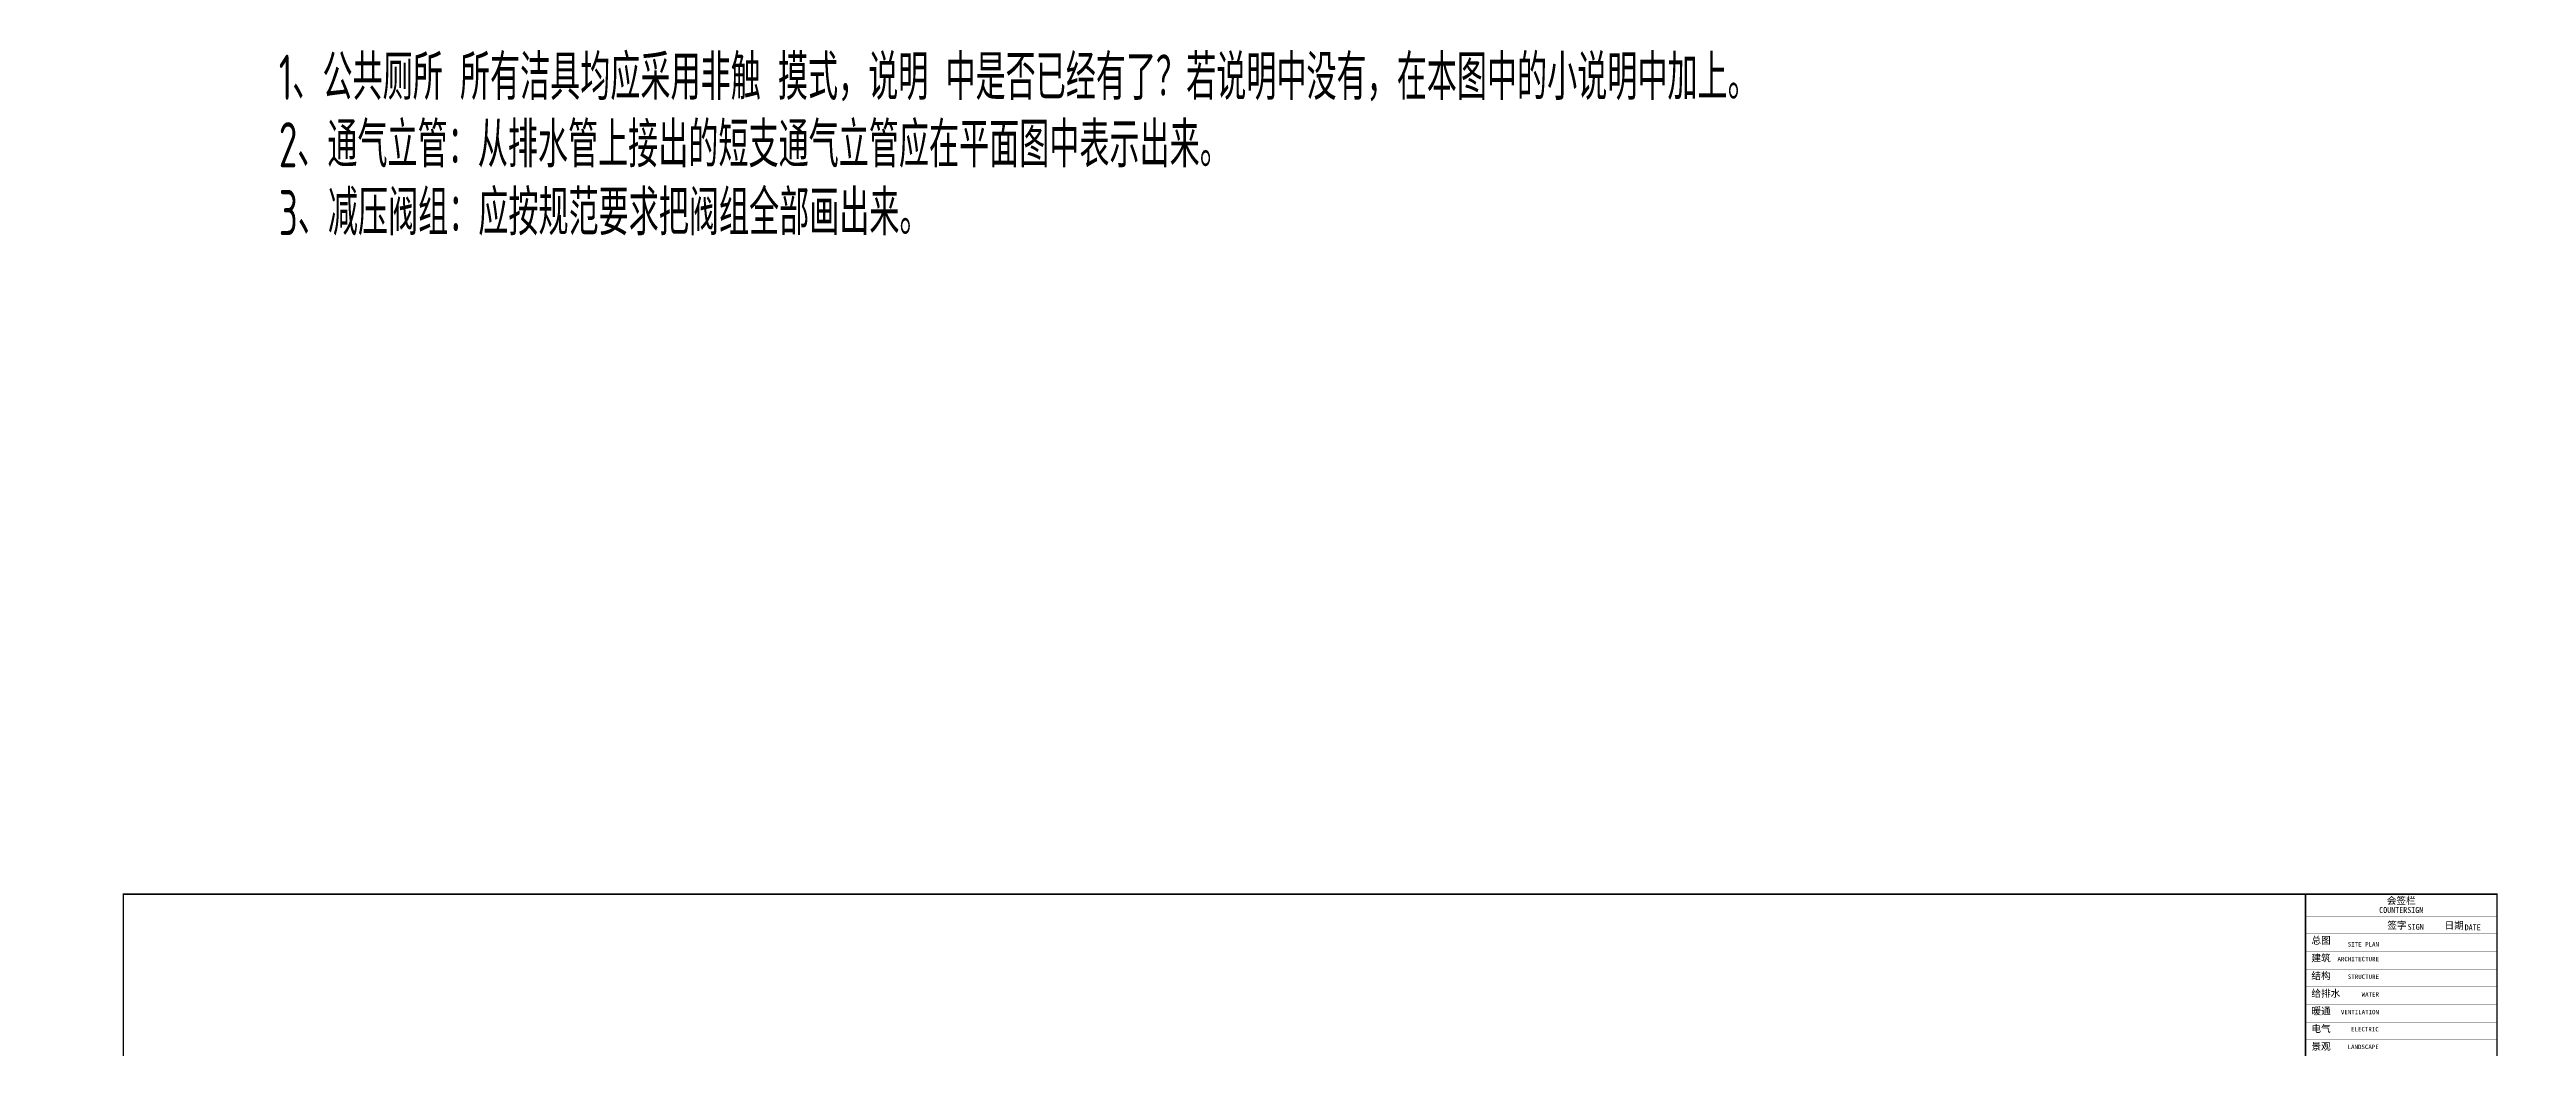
# Model space of a CAD drawing. Extents: x 57845 to 99897, y -155062 to -111524.
# Drawn here: x 57845 to 99897, y -128465 to -111524 of the extents above; entities that cross this region are included whole.
import ezdxf
from ezdxf.enums import TextEntityAlignment as Align

# ---------------------------------------------------------------- set-up
doc = ezdxf.new("R2010")
doc.units = 0
doc.header["$LTSCALE"] = 1000
doc.header["$MEASUREMENT"] = 0
doc.layers.add('水-审定20190315', color=2, linetype='Continuous', plot=False)
doc.styles.add('TBHZ', font='ros1.shx', dxfattribs={"width": 0.9, "bigfont": 'jd.shx'})
doc.styles.add('图签信息$0$华文细黑', font='STXIHEI.TTF', dxfattribs={"height": 10})

# ---------------------------------------------------------------- blocks, each defined once
blk = doc.blocks.new('图签信息')
at = {"const_width": 0.5}
blk.add_lwpolyline([(-65, 574), (-65, 500.5), (0, 500.5), (0, 574)], close=True, dxfattribs=at)
at = {"const_width": 0.05}
for points in [[(-65, 566.5), (0, 566.5)], [(-39.14, 566.5), (-39.14, 500.5)], [(-19.1, 566.5), (-19.1, 500.5)], [(-65, 560.5), (0, 560.5)], [(-65, 554.5), (0, 554.5)], [(-65, 548.5), (0, 548.5)], [(-65, 542.5), (0, 542.5)], [(-65, 536.5), (0, 536.5)], [(-65, 530.5), (0, 530.5)], [(-65, 524.5), (0, 524.5)]]:
    blk.add_lwpolyline(points, dxfattribs=at)
at = {"style": '图签信息$0$华文细黑'}
for s, height, p in [('会签栏', 2.4, (-32.5, 573)), ('COUNTERSIGN', 2, (-32.5, 569.6))]:
    blk.add_text(s, height=height, dxfattribs=at).set_placement(p, align=Align.TOP_CENTER)
for s, height, p in [('签字', 2.4, (-37.22, 564.63)), ('SIGN', 2, (-30.32, 563.88)), ('日期', 2.4, (-17.79, 564.58)), ('DATE', 2, (-10.96, 563.7)), ('总图', 2.4, (-63, 559.5)), ('结构', 2.4, (-63, 547.5)), ('建筑', 2.4, (-63, 553.5)), ('给排水', 2.4, (-63, 541.5)), ('暖通', 2.4, (-63, 535.5)), ('景观', 2.4, (-63, 523.5)), ('电气', 2.4, (-63, 529.5))]:
    blk.add_text(s, height=height, dxfattribs=at).set_placement(p, align=Align.TOP_LEFT)
for s, p in [('SITE PLAN', (-40.06, 557.7)), ('ARCHITECTURE', (-40.06, 552.7)), ('STRUCTURE', (-40.06, 546.7)), ('WATER', (-40.06, 540.7)), ('VENTILATION', (-40.06, 534.7)), ('LANDSCAPE', (-40.14, 522.89)), ('ELECTRIC', (-40.14, 528.89))]:
    blk.add_text(s, height=1.5, dxfattribs=at).set_placement(p, align=Align.TOP_RIGHT)
blk = doc.blocks.new('图签-A1')
at = {"color": 2}
blk.add_blockref('图签信息', (0, 0), dxfattribs=at)
blk = doc.blocks.new('图框-A1')
for points, const_width in [([(0, 0), (841, 0), (841, 594), (0, 594)], 0.05), ([(766, 584), (25, 584), (25, 10), (766, 10)], 0.5)]:
    blk.add_lwpolyline(points, close=True, dxfattribs=dict(const_width=const_width))
at = {"const_width": 0.05}
blk.add_lwpolyline([(420.5, 594), (420.5, 592)], dxfattribs=at)

msp = doc.modelspace()

# ---------------------------------------------------------------- block references
at = {"xscale": 50, "yscale": 50, "zscale": 50}
for name, p in [('图框-A1', (57845.8, -155061.2)), ('图签-A1', (99395.8, -154561.2))]:
    msp.add_blockref(name, p, dxfattribs=at)

# ---------------------------------------------------------------- texts
at = {"layer": '水-审定20190315', "color": 2, "style": 'TBHZ', "width": 0.7}
for s, p in [('1、公共厕所 所有洁具均应采用非触 摸式，说明 中是否已经有了？若说明中没有，在本图中的小说明中加上。', (61737.9, -112378.8)), ('2、通气立管：从排水管上接出的短支通气立管应在平面图中表示出来。', (61737.9, -113524.1)), ('3、减压阀组：应按规范要求把阀组全部画出来。', (61737.9, -114676))]:
    msp.add_text(s, height=768, dxfattribs=at).set_placement(p)

doc.saveas('drawing.dxf')
